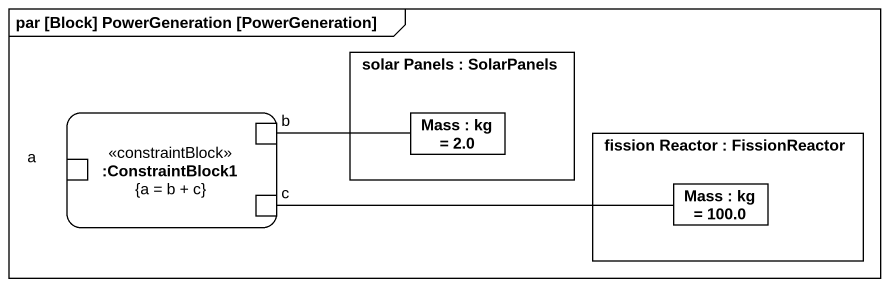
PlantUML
@startuml
mainframe par [Block] PowerGeneration [PowerGeneration]
rectangle "solar Panels : SolarPanels" as solar_Panels {
  rectangle "Mass : kg = 2.0" as Mass
}
rectangle ":ConstraintBlock1\n{a = b + c}" as ConstraintBlock1 <<constraintBlock>> {
  port b
  port a
  port c
}
rectangle "fission Reactor : FissionReactor" as fission_Reactor {
  rectangle "Mass : kg = 100.0" as Mass_2
}
b -right- Mass
c -right- Mass_2
@enduml
